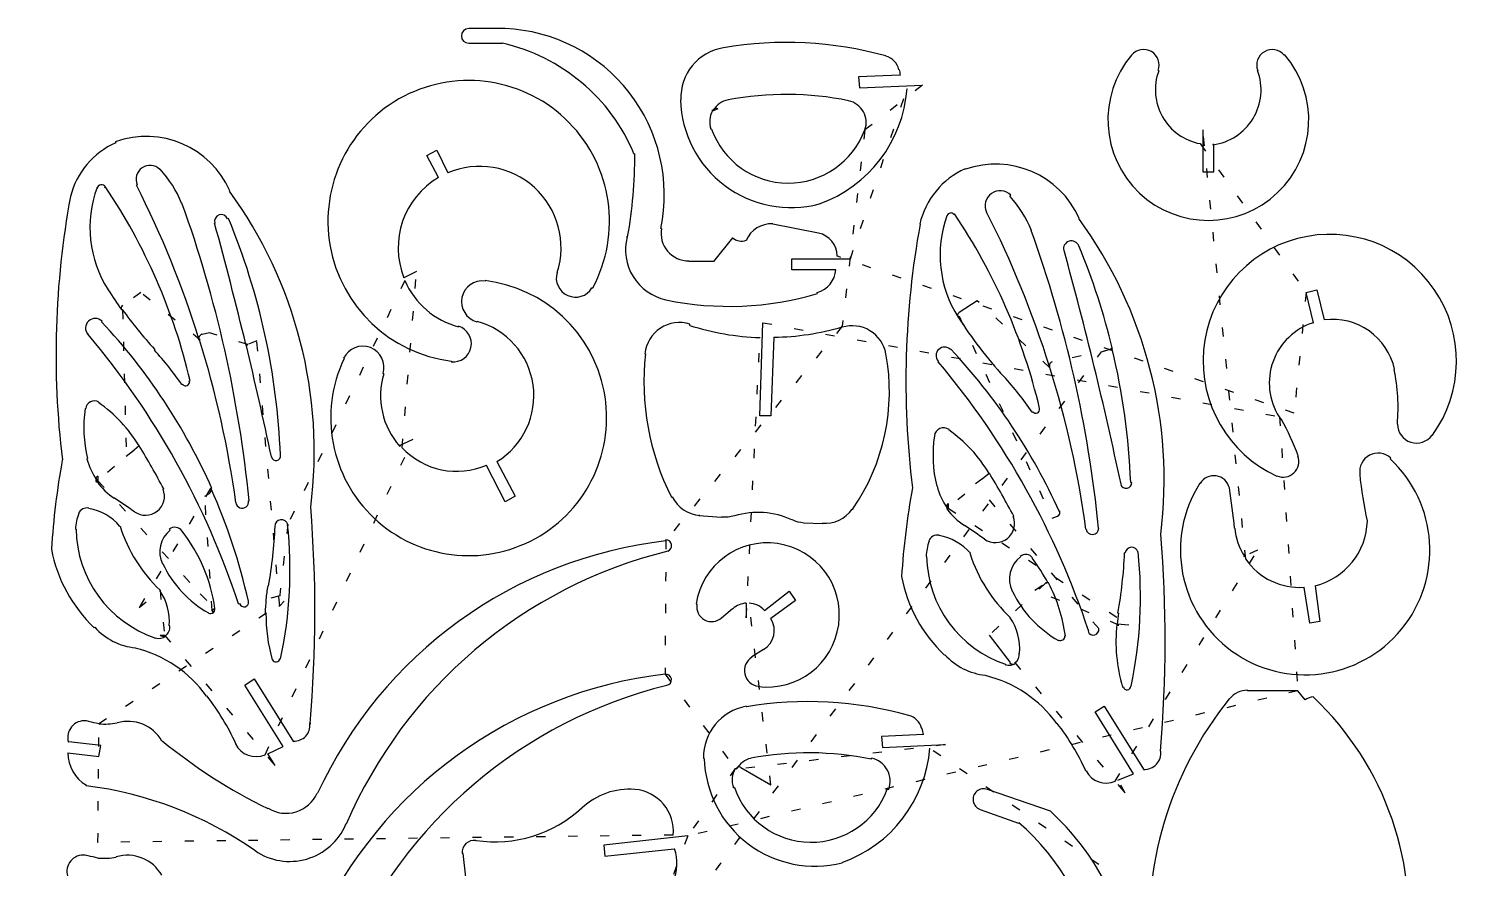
# Model space of a CAD drawing. Extents: x 0 to 16.4, y 0 to 19.3.
# Drawn here: x 0 to 15.64, y 10.12 to 19.32 of the extents above; entities that cross this region are included whole.
import ezdxf

# ---------------------------------------------------------------- set-up
doc = ezdxf.new("R2010")
doc.units = 0
doc.linetypes.add('DOT', pattern=[0.25, 0, -0.25])

msp = doc.modelspace()

# ---------------------------------------------------------------- linework, layer by layer
at = {"layer": '1', "color": 7, "linetype": 'CONTINUOUS'}
for p, q in [((5.21, 19.32, 4.45), (4.82, 19.32, 4.45)), ((5.22, 19.32, 4.45), (5.21, 19.32, 4.45)), ((4.82, 19.16, 4.45), (5.19, 19.16, 4.45)), ((5.19, 19.16, 4.45), (5.189663, 19.1585, 4.45)), ((7.61, 19.11, 4.45), (7.610073, 19.109577, 4.45)), ((9.39, 19.02, 4.45), (9.389414, 19.017772, 4.45)), ((12.08, 19.03, 4.45), (12.079552, 19.030379, 4.45)), ((13.75, 19.03, 4.45), (13.755789, 19.034952, 4.45)), ((9.54, 18.81, 4.45), (9.09, 18.79, 4.45)), ((9.09, 18.79, 4.45), (9.1, 18.67, 4.45)), ((9.53, 18.87, 4.45), (9.53592, 18.871518, 4.45)), ((9.55, 18.81, 4.45), (9.54, 18.81, 4.45)), ((12.37, 18.86, 4.45), (12.376838, 18.857481, 4.45)), ((13.46, 18.86, 4.45), (13.460549, 18.860206, 4.45)), ((9.1, 18.67, 4.45), (9.79, 18.7, 4.45)), ((7.14, 18.54, 4.45), (7.14304, 18.540109, 4.45)), ((7.66, 18.54, 4.45), (7.660388, 18.537969, 4.45)), ((8.98, 18.53, 4.45), (8.979666, 18.528397, 4.45)), ((7.49, 18.42, 4.45), (7.49, 18.43, 4.45)), ((7.49, 18.43, 4.45), (7.497751, 18.426125, 4.45)), ((7.5, 18.42, 4.45), (7.49, 18.43, 4.45)), ((7.49, 18.43, 4.45), (7.498941, 18.424717, 4.45)), ((7.48, 18.22, 4.45), (7.47331, 18.217673, 4.45)), ((12.86, 18.21, 4.45), (12.86, 17.75, 4.45)), ((0.95, 18.08, 4.45), (0.954403, 18.070094, 4.45)), ((4.36, 17.93, 4.45), (4.47, 17.99, 4.45)), ((4.47, 17.99, 4.45), (4.59, 17.74, 4.45)), ((12.98, 18.05, 4.45), (12.97, 18.05, 4.45)), ((12.97, 18.05, 4.45), (12.970283, 18.047875, 4.45)), ((12.98, 17.75, 4.45), (12.98, 18.05, 4.45)), ((4.49, 17.69, 4.45), (4.36, 17.93, 4.45)), ((6.63, 17.95, 4.45), (6.63885, 17.950073, 4.45)), ((1.44, 17.78, 4.45), (1.437703, 17.777703, 4.45)), ((4.59, 17.74, 4.45), (4.58989, 17.740258, 4.45)), ((10.26, 17.78, 4.45), (10.257669, 17.785181, 4.45)), ((12.86, 17.75, 4.45), (12.98, 17.75, 4.45)), ((0.75, 17.57, 4.45), (0.75, 17.58, 4.45)), ((0.75, 17.58, 4.45), (0.750887, 17.579672, 4.45)), ((0.84, 17.59, 4.45), (0.83, 17.58, 4.45)), ((0.83, 17.58, 4.45), (0.842426, 17.588284, 4.45)), ((1.19, 17.61, 4.45), (1.180907, 17.605389, 4.45)), ((2.2, 17.54, 4.45), (2.205097, 17.54224, 4.45)), ((0.46, 17.48, 4.45), (0.458381, 17.480298, 4.45)), ((1.68, 17.41, 4.45), (1.675045, 17.408036, 4.45)), ((10.75, 17.49, 4.45), (10.757047, 17.497047, 4.45)), ((10.75, 17.48, 4.45), (10.75, 17.49, 4.45)), ((2.19, 17.24, 4.45), (2.178166, 17.235562, 4.45)), ((10.06, 17.27, 4.45), (10.057661, 17.270845, 4.45)), ((10.14, 17.29, 4.45), (10.132985, 17.284739, 4.45)), ((10.49, 17.31, 4.45), (10.492082, 17.311056, 4.45)), ((11.5, 17.24, 4.45), (11.506916, 17.243116, 4.45)), ((2.04, 17.19, 4.45), (2.036898, 17.189147, 4.45)), ((6.93, 17.13, 4.45), (6.924043, 17.131231, 4.45)), ((8.15, 17.18, 4.45), (8.150059, 17.180857, 4.45)), ((8.65, 17.08, 4.45), (8.15, 17.18, 4.45)), ((9.76, 17.18, 4.45), (9.763986, 17.179271, 4.45)), ((10.98, 17.11, 4.45), (10.981867, 17.11074, 4.45)), ((6.56, 17.04, 4.45), (6.55, 17.04, 4.45)), ((6.55, 17.04, 4.45), (6.554458, 17.038865, 4.45)), ((7.71, 17.03, 4.45), (7.5, 16.77, 4.45)), ((7.86, 17, 4.45), (7.859396, 17.001811, 4.45)), ((11.34, 16.89, 4.45), (11.337111, 16.889278, 4.45)), ((11.5, 16.94, 4.45), (11.501558, 16.940648, 4.45)), ((7.23, 16.77, 4.45), (7.23, 16.775862, 4.45)), ((7.5, 16.77, 4.45), (7.23, 16.77, 4.45)), ((8.36, 16.68, 4.45), (8.36, 16.8, 4.45)), ((8.36, 16.8, 4.45), (9, 16.8, 4.45)), ((4.25, 16.66, 4.45), (4.11, 16.59, 4.45)), ((4.11, 16.59, 4.45), (4.111249, 16.590497, 4.45)), ((5.79, 16.65, 4.45), (5.787946, 16.650616, 4.45)), ((8.84, 16.68, 4.45), (8.36, 16.68, 4.45)), ((0.87, 16.46, 4.45), (0.870875, 16.460556, 4.45)), ((5, 16.56, 4.45), (4.999494, 16.55612, 4.45)), ((6.17, 16.48, 4.45), (6.18, 16.48, 4.45)), ((6.18, 16.48, 4.45), (6.178429, 16.480843, 4.45)), ((8.64, 16.42, 4.45), (8.637118, 16.430087, 4.45)), ((13.99, 16.43, 4.45), (14.11, 16.46, 4.45)), ((14.07, 16.1, 4.45), (13.99, 16.43, 4.45)), ((14.11, 16.46, 4.45), (14.19, 16.13, 4.45)), ((6.98, 16.35, 4.45), (6.979853, 16.349293, 4.45)), ((10.39, 16.34, 4.45), (10.19, 16.21, 4.45)), ((0.8, 16.11, 4.45), (0.805166, 16.115166, 4.45)), ((1.02, 16.24, 4.45), (1.026402, 16.244599, 4.45)), ((1.02, 16.24, 4.45), (1.03, 16.24, 4.45)), ((4.91, 16.11, 4.45), (4.911168, 16.1143, 4.45)), ((10.18, 16.16, 4.45), (10.19, 16.17, 4.45)), ((10.18, 16.16, 4.45), (10.181308, 16.160831, 4.45)), ((14.19, 16.13, 4.45), (14.189935, 16.130499, 4.45)), ((0.65, 15.97, 4.45), (0.65, 15.98, 4.45)), ((0.65, 15.98, 4.45), (0.65, 15.97, 4.45)), ((0.65, 15.97, 4.45), (0.651967, 15.971654, 4.45)), ((4.71, 16.06, 4.45), (4.708626, 16.054861, 4.45)), ((7.24, 16.08, 4.45), (7.241657, 16.085421, 4.45)), ((7.24, 16.07, 4.45), (7.24, 16.08, 4.45)), ((8.01, 15.08, 4.45), (8.04, 16.1, 4.45)), ((8.91, 16.05, 4.45), (8.91, 16.06, 4.45)), ((1.38, 15.8, 4.45), (1.37884, 15.798937, 4.45)), ((1.38, 15.81, 4.45), (1.38, 15.8, 4.45)), ((1.87, 15.91, 4.45), (1.872583, 15.910806, 4.45)), ((1.87, 15.91, 4.45), (1.88, 15.91, 4.45)), ((2.38, 15.86, 4.45), (2.381501, 15.860363, 4.45)), ((2.4, 15.86, 4.45), (2.39, 15.85, 4.45)), ((8.16, 15.94, 4.45), (8.13, 15.08, 4.45)), ((10.1, 15.81, 4.45), (10.095192, 15.805192, 4.45)), ((11.85, 15.81, 4.45), (11.86, 15.82, 4.45)), ((11.86, 15.82, 4.45), (11.86, 15.814142, 4.45)), ((11.87, 15.81, 4.45), (11.867442, 15.809385, 4.45)), ((3.45, 15.71, 4.45), (3.455074, 15.707593, 4.45)), ((4.63, 15.68, 4.45), (4.629142, 15.671846, 4.45)), ((6.75, 15.76, 4.45), (6.756545, 15.75927, 4.45)), ((9.39, 15.76, 4.45), (9.38987, 15.759975, 4.45)), ((9.96, 15.68, 4.45), (9.96, 15.67, 4.45)), ((9.96, 15.67, 4.45), (9.961967, 15.671654, 4.45)), ((3.89, 15.54, 4.45), (3.882517, 15.542278, 4.45)), ((10.68, 15.51, 4.45), (10.680773, 15.510709, 4.45)), ((11.18, 15.62, 4.45), (11.180694, 15.620217, 4.45)), ((11.18, 15.62, 4.45), (11.18, 15.61, 4.45)), ((14.96, 15.59, 4.45), (14.954461, 15.588837, 4.45)), ((1.68, 15.42, 4.45), (1.687015, 15.425261, 4.45)), ((1.76, 15.46, 4.45), (1.770016, 15.462361, 4.45)), ((0.77, 15.23, 4.45), (0.767257, 15.226137, 4.45)), ((0.62, 15.16, 4.45), (0.626128, 15.159387, 4.45)), ((8.13, 15.08, 4.45), (8.01, 15.08, 4.45)), ((10.99, 15.12, 4.45), (10.997015, 15.125261, 4.45)), ((11.07, 15.16, 4.45), (11.071946, 15.160459, 4.45)), ((9.92, 14.86, 4.45), (9.920496, 14.85995, 4.45)), ((10.08, 14.93, 4.45), (10.077257, 14.926137, 4.45)), ((14.99, 14.99, 4.45), (14.991913, 14.99, 4.45)), ((15.37, 14.87, 4.45), (15.37395, 14.867143, 4.45)), ((4.21, 14.82, 4.45), (4.06, 14.75, 4.45)), ((4.06, 14.75, 4.45), (4.07, 14.75, 4.45)), ((4.07, 14.75, 4.45), (4.06519, 14.745733, 4.45)), ((0.37, 14.6, 4.45), (0.36971, 14.600052, 4.45)), ((0.64, 14.61, 4.45), (0.64477, 14.611142, 4.45)), ((2.76, 14.65, 4.45), (2.757503, 14.649904, 4.45)), ((5.13, 14.58, 4.45), (5.33, 14.2, 4.45)), ((13.9, 14.64, 4.45), (13.904748, 14.64176, 4.45)), ((14.91, 14.61, 4.45), (14.917613, 14.618198, 4.45)), ((5.02, 14.53, 4.45), (5.016002, 14.539328, 4.45)), ((5.22, 14.14, 4.45), (5.02, 14.53, 4.45)), ((13.67, 14.42, 4.45), (13.671508, 14.423447, 4.45)), ((14.58, 14.44, 4.45), (14.577334, 14.439736, 4.45)), ((0.75, 14.36, 4.45), (0.74279, 14.355193, 4.45)), ((0.75, 14.37, 4.45), (0.750984, 14.370708, 4.45)), ((0.76, 14.37, 4.45), (0.75, 14.37, 4.45)), ((1.48, 14.28, 4.45), (1.473203, 14.277281, 4.45)), ((2, 14.28, 4.45), (1.99, 14.28, 4.45)), ((2, 14.28, 4.45), (2.008697, 14.283865, 4.45)), ((9.68, 14.29, 4.45), (9.679059, 14.290169, 4.45)), ((9.95, 14.31, 4.45), (9.945146, 14.308838, 4.45)), ((11.96, 14.33, 4.45), (11.96361, 14.330765, 4.45)), ((12.07, 14.35, 4.45), (12.083246, 14.35, 4.45)), ((12.83, 14.34, 4.45), (12.82706, 14.341866, 4.45)), ((13.15, 14.29, 4.45), (13.150278, 14.290066, 4.45)), ((0.94, 14.18, 4.45), (0.938327, 14.177469, 4.45)), ((2.41, 14.15, 4.45), (2.414478, 14.150441, 4.45)), ((3.09, 14.08, 4.45), (3.089846, 14.08002, 4.45)), ((5.33, 14.2, 4.45), (5.22, 14.14, 4.45)), ((7.04, 14.19, 4.45), (7.047976, 14.193988, 4.45)), ((0.55, 14.01, 4.45), (0.546809, 14.011418, 4.45)), ((0.66, 14.07, 4.45), (0.659341, 14.066243, 4.45)), ((1.16, 14.03, 4.45), (1.158672, 14.028208, 4.45)), ((7.35, 13.99, 4.45), (7.34, 13.99, 4.45)), ((7.34, 13.99, 4.45), (7.59, 13.97, 4.45)), ((7.59, 13.97, 4.45), (7.59035, 13.974321, 4.45)), ((7.73, 13.99, 4.45), (7.731932, 13.983833, 4.45)), ((8.36, 13.94, 4.45), (8.361938, 13.944118, 4.45)), ((9.02, 14.06, 4.45), (9.03, 14.06, 4.45)), ((9.03, 14.06, 4.45), (9.027684, 14.061589, 4.45)), ((10.06, 14.07, 4.45), (10.060984, 14.070708, 4.45)), ((10.06, 14.06, 4.45), (10.06, 14.07, 4.45)), ((10.07, 14.07, 4.45), (10.06, 14.07, 4.45)), ((10.79, 13.98, 4.45), (10.783203, 13.977281, 4.45)), ((11.21, 13.96, 4.45), (11.27, 13.98, 4.45)), ((11.29, 14.04, 4.45), (11.29, 14.03, 4.45)), ((14.66, 13.93, 4.45), (14.661597, 13.929957, 4.45)), ((0.52, 13.84, 4.45), (0.513691, 13.840344, 4.45)), ((1, 13.87, 4.45), (1.002953, 13.870941, 4.45)), ((1.55, 13.83, 4.45), (1.541876, 13.841373, 4.45)), ((2.7, 13.87, 4.45), (2.697199, 13.87, 4.45)), ((8.49, 13.91, 4.45), (8.69, 13.9, 4.45)), ((8.69, 13.9, 4.45), (8.690405, 13.905001, 4.45)), ((9.97, 13.77, 4.45), (9.97058, 13.772609, 4.45)), ((10.25, 13.88, 4.45), (10.249807, 13.879701, 4.45)), ((11.58, 13.84, 4.45), (11.580704, 13.840101, 4.45)), ((11.72, 13.85, 4.45), (11.717506, 13.849752, 4.45)), ((12.4, 13.78, 4.45), (12.398933, 13.780133, 4.45)), ((13.21, 13.85, 4.45), (13.207176, 13.84971, 4.45)), ((0.25, 13.62, 4.45), (0.249785, 13.619959, 4.45)), ((6.98, 13.71, 4.45), (6.98, 13.72, 4.45)), ((9.86, 13.71, 4.45), (9.863063, 13.708881, 4.45)), ((10.47, 13.73, 4.45), (10.468884, 13.728491, 4.45)), ((1.47, 13.46, 4.45), (1.466641, 13.458441, 4.45)), ((7, 13.6, 4.45), (7.000446, 13.598191, 4.45)), ((9.83, 13.54, 4.45), (9.835246, 13.540083, 4.45)), ((10.31, 13.57, 4.45), (10.315434, 13.574693, 4.45)), ((10.86, 13.54, 4.45), (10.863207, 13.535781, 4.45)), ((10.99, 13.52, 4.45), (10.995023, 13.523588, 4.45)), ((12.01, 13.58, 4.45), (12.002654, 13.580312, 4.45)), ((12.15, 13.59, 4.45), (12.14799, 13.589426, 4.45)), ((9.56, 13.32, 4.45), (9.559785, 13.319959, 4.45)), ((2.62, 13.22, 4.45), (2.627665, 13.218631, 4.45)), ((8.06, 12.95, 4.45), (8.33, 13.16, 4.45)), ((8.33, 13.16, 4.45), (8.4, 13.06, 4.45)), ((10.77, 13.16, 4.45), (10.78, 13.16, 4.45)), ((10.78, 13.16, 4.45), (10.774622, 13.157384, 4.45)), ((11.14, 13.25, 4.45), (11.15, 13.25, 4.45)), ((11.17, 13.25, 4.45), (11.165715, 13.247762, 4.45)), ((13.97, 13.2, 4.45), (13.969774, 13.203256, 4.45)), ((14.03, 12.81, 4.45), (13.97, 13.2, 4.45)), ((14.09, 13.22, 4.45), (14.14, 12.83, 4.45)), ((2.3, 13.02, 4.45), (2.311626, 13.023875, 4.45)), ((2.41, 13.05, 4.45), (2.407576, 13.049454, 4.45)), ((2.6, 13.07, 4.45), (2.599249, 13.070072, 4.45)), ((2.75, 13, 4.45), (2.74, 13, 4.45)), ((2.75, 13.12, 4.45), (2.75, 13.11, 4.45)), ((7.31, 13.02, 4.45), (7.319689, 13.01829, 4.45)), ((7.86, 13.03, 4.45), (7.86, 12.87, 4.45)), ((8.4, 13.06, 4.45), (8.13, 12.86, 4.45)), ((1.97, 12.92, 4.45), (1.970805, 12.921412, 4.45)), ((2.01, 12.95, 4.45), (2.02, 12.94, 4.45)), ((2.02, 12.94, 4.45), (2.017071, 12.937071, 4.45)), ((2.6, 12.92, 4.45), (2.592013, 12.92009, 4.45)), ((7.59, 12.87, 4.45), (7.71, 12.97, 4.45)), ((7.71, 12.97, 4.45), (7.712769, 12.966906, 4.45)), ((10.75, 12.87, 4.45), (10.750737, 12.870775, 4.45)), ((11.93, 12.92, 4.45), (11.936911, 12.918776, 4.45)), ((14.14, 12.83, 4.45), (14.03, 12.81, 4.45)), ((0.72, 12.76, 4.45), (0.72548, 12.764953, 4.45)), ((1.49, 12.68, 4.45), (1.5, 12.67, 4.45)), ((1.5, 12.67, 4.45), (1.495456, 12.676059, 4.45)), ((1.5, 12.67, 4.45), (1.502538, 12.666374, 4.45)), ((1.54, 12.78, 4.45), (1.54762, 12.780635, 4.45)), ((10.52, 12.68, 4.45), (10.75, 12.38, 4.45)), ((11.35, 12.67, 4.45), (11.354817, 12.670661, 4.45)), ((11.61, 12.72, 4.45), (11.603523, 12.717409, 4.45)), ((11.92, 12.8, 4.45), (11.918576, 12.800153, 4.45)), ((12.05, 12.79, 4.45), (11.92, 12.8, 4.45)), ((11.93, 12.79, 4.45), (11.94, 12.79, 4.45)), ((1.17, 12.54, 4.45), (1.169071, 12.536166, 4.45)), ((1.39, 12.65, 4.45), (1.389172, 12.647556, 4.45)), ((8.05, 12.52, 4.45), (7.92, 12.44, 4.45)), ((11.28, 12.62, 4.45), (11.28143, 12.623576, 4.45)), ((2.67, 12.41, 4.45), (2.668757, 12.409644, 4.45)), ((2.76, 12.42, 4.45), (2.753853, 12.421229, 4.45)), ((7.92, 12.44, 4.45), (7.921933, 12.436779, 4.45)), ((10.03, 12.46, 4.45), (10.03548, 12.464953, 4.45)), ((10.7, 12.36, 4.45), (10.698285, 12.355284, 4.45)), ((10.75, 12.38, 4.45), (10.744645, 12.374645, 4.45)), ((10.81, 12.37, 4.45), (10.8, 12.38, 4.45)), ((10.81, 12.37, 4.45), (10.803341, 12.379513, 4.45)), ((10.85, 12.48, 4.45), (10.85256, 12.479787, 4.45)), ((2.37, 12.13, 4.45), (2.47, 12.2, 4.45)), ((2.47, 12.2, 4.45), (2.9, 11.51, 4.45)), ((10.48, 12.24, 4.45), (10.479071, 12.236166, 4.45)), ((2.79, 11.46, 4.45), (2.37, 12.13, 4.45)), ((6.99, 12.13, 4.45), (6.990446, 12.128191, 4.45)), ((7.99, 12.12, 4.45), (7.989645, 12.11723, 4.45)), ((11.98, 12.11, 4.45), (11.990777, 12.112155, 4.45)), ((12.07, 12.12, 4.45), (12.07393, 12.119155, 4.45)), ((13.35, 12.07, 4.45), (13.35, 12.076125, 4.45)), ((13.9, 12.07, 4.45), (13.35, 12.07, 4.45)), ((13.98, 11.97, 4.45), (13.9, 12.07, 4.45)), ((1.95, 12.01, 4.45), (1.954114, 12.013195, 4.45)), ((7.86, 11.9, 4.45), (7.86095, 11.894385, 4.45)), ((11.68, 11.84, 4.45), (11.78, 11.9, 4.45)), ((11.78, 11.9, 4.45), (12.21, 11.21, 4.45)), ((13.15, 11.98, 4.45), (13.149556, 11.98036, 4.45)), ((14.07, 12, 4.45), (14.069459, 12.004873, 4.45)), ((0.63, 11.74, 4.45), (0.631193, 11.743876, 4.45)), ((12.1, 11.16, 4.45), (11.68, 11.84, 4.45)), ((0.97, 11.72, 4.45), (0.970494, 11.718312, 4.45)), ((3.08, 11.71, 4.45), (3.09, 11.71, 4.45)), ((3.09, 11.71, 4.45), (3.084287, 11.710483, 4.45)), ((9.8, 11.59, 4.45), (9.34, 11.57, 4.45)), ((9.78, 11.66, 4.45), (9.784172, 11.661061, 4.45)), ((11.26, 11.71, 4.45), (11.264114, 11.713195, 4.45)), ((0.44, 11.51, 4.45), (0.436252, 11.508898, 4.45)), ((0.79, 11.47, 4.45), (0.44, 11.51, 4.45)), ((0.77, 11.35, 4.45), (0.79, 11.47, 4.45)), ((1.46, 11.52, 4.45), (1.461897, 11.522328, 4.45)), ((2.27, 11.49, 4.45), (2.265679, 11.487839, 4.45)), ((2.62, 11.38, 4.45), (2.79, 11.46, 4.45)), ((2.9, 11.51, 4.45), (2.900505, 11.519091, 4.45)), ((9.34, 11.57, 4.45), (9.35, 11.45, 4.45)), ((9.35, 11.45, 4.45), (10.04, 11.48, 4.45)), ((0.43, 11.39, 4.45), (0.77, 11.35, 4.45)), ((2.7, 11.25, 4.45), (2.62, 11.38, 4.45)), ((7.4, 11.33, 4.45), (7.391232, 11.329843, 4.45)), ((7.91, 11.33, 4.45), (7.909667, 11.331773, 4.45)), ((9.23, 11.32, 4.45), (9.232278, 11.330932, 4.45)), ((12.4, 11.41, 4.45), (12.395916, 11.410343, 4.45)), ((7.74, 11.22, 4.45), (7.75, 11.22, 4.45)), ((7.75, 11.21, 4.45), (7.75, 11.22, 4.45)), ((7.75, 11.22, 4.45), (7.75564, 11.216777, 4.45)), ((7.8, 11.23, 4.45), (8.13, 11.04, 4.45)), ((11.58, 11.19, 4.45), (11.583852, 11.191926, 4.45)), ((11.93, 11.09, 4.45), (12.1, 11.16, 4.45)), ((12.21, 11.21, 4.45), (12.209954, 11.209171, 4.45)), ((0.63, 11.03, 4.45), (0.633413, 11.035851, 4.45)), ((3.16, 10.95, 4.45), (3.165726, 10.947373, 4.45)), ((7.73, 11.01, 4.45), (7.718645, 11.00605, 4.45)), ((9.41, 10.99, 4.45), (9.40369, 10.992329, 4.45)), ((9.42, 10.99, 4.45), (9.41, 10.99, 4.45)), ((11.19, 10.75, 4.45), (10.5, 10.99, 4.45)), ((6.06, 10.79, 4.45), (6.063095, 10.786726, 4.45)), ((2.62, 10.78, 4.45), (2.623043, 10.784868, 4.45)), ((10.42, 10.77, 4.45), (10.84, 10.62, 4.45)), ((3.48, 10.61, 4.45), (3.47, 10.61, 4.45)), ((3.47, 10.61, 4.45), (3.474974, 10.60788, 4.45)), ((7.22, 10.48, 4.45), (6.3, 10.38, 4.45)), ((10.84, 10.62, 4.45), (10.844576, 10.625325, 4.45)), ((4.9, 10.43, 4.45), (4.900302, 10.431984, 4.45)), ((6.3, 10.38, 4.45), (6.31, 10.26, 4.45)), ((6.31, 10.26, 4.45), (7.07, 10.34, 4.45)), ((7.07, 10.34, 4.45), (7.072749, 10.341023, 4.45)), ((0.62, 10.27, 4.45), (0.621075, 10.273548, 4.45)), ((0.96, 10.25, 4.45), (0.959373, 10.252196, 4.45)), ((2.48, 10.32, 4.45), (2.479597, 10.319423, 4.45)), ((4.76, 10.29, 4.45), (4.748925, 10.289077, 4.45)), ((4.79, 10.03, 4.45), (4.76, 10.29, 4.45)), ((8.91, 10.19, 4.45), (8.910627, 10.187557, 4.45))]:
    msp.add_line(p, q, dxfattribs=at)
at = {"layer": '1', "color": 7, "linetype": 'DOT'}
for p, q in [((9, 16.8, 4.45), (9.62, 18.66, 4.45)), ((9.79, 18.7, 4.45), (9.16, 18.21, 4.45)), ((9.62, 18.66, 4.45), (9.620823, 18.659938, 4.45)), ((7.55, 18.44, 4.45), (7.5, 18.42, 4.45)), ((9.16, 18.21, 4.45), (8.91, 16.06, 4.45)), ((9.16, 18.21, 4.45), (9.156798, 18.211182, 4.45)), ((13.33, 13.51, 4.45), (12.86, 18.21, 4.45)), ((12.83, 18.06, 4.45), (13.99, 16.43, 4.45)), ((13.86, 15.11, 4.45), (8.85, 16.83, 4.45)), ((8.85, 16.83, 4.45), (8.854951, 16.83, 4.45)), ((4.09, 14.73, 4.45), (4.25, 16.66, 4.45)), ((1.23, 16.43, 4.45), (1.03, 16.29, 4.45)), ((1.88, 15.91, 4.45), (1.23, 16.43, 4.45)), ((4.12, 16.56, 4.45), (2.84, 13.89, 4.45)), ((13.99, 16.43, 4.45), (13.86, 15.11, 4.45)), ((1.03, 16.29, 4.45), (1.028377, 16.291623, 4.45)), ((11.18, 15.61, 4.45), (10.39, 16.34, 4.45)), ((1.03, 16.24, 4.45), (1.07, 14.64, 4.45)), ((10.19, 16.17, 4.45), (11.21, 13.96, 4.45)), ((1.9, 15.97, 4.45), (1.899153, 15.973386, 4.45)), ((1.98, 15.99, 4.45), (1.9, 15.97, 4.45)), ((2.4, 15.86, 4.45), (1.98, 15.99, 4.45)), ((8.91, 16.06, 4.45), (6.98, 13.72, 4.45)), ((8.04, 16.1, 4.45), (13.7, 15.07, 4.45)), ((8.91, 16.06, 4.45), (8.911797, 16.053821, 4.45)), ((2.38, 15.86, 4.45), (2.4, 15.86, 4.45)), ((2.5, 15.9, 4.45), (2.4, 15.86, 4.45)), ((2.75, 13, 4.45), (2.5, 15.9, 4.45)), ((7.86, 12.87, 4.45), (8.01, 15.94, 4.45)), ((8.01, 15.94, 4.45), (8.00986, 15.936008, 4.45)), ((11.87, 15.81, 4.45), (11.21, 15.67, 4.45)), ((11.75, 15.78, 4.45), (11.85, 15.81, 4.45)), ((0, 0, 1), (11.75, 15.78, 4.45)), ((13.7, 15.07, 4.45), (13.696092, 15.067507, 4.45)), ((13.72, 15.04, 4.45), (13.7, 15.07, 4.45)), ((13.7, 15.07, 4.45), (13.9, 12.07, 4.45)), ((1.21, 14.75, 4.45), (0.76, 14.37, 4.45)), ((1.07, 14.64, 4.45), (1.21, 14.75, 4.45)), ((1.21, 14.75, 4.45), (1.212529, 14.751535, 4.45)), ((2.59, 11.37, 4.45), (4.21, 14.82, 4.45)), ((0.76, 14.42, 4.45), (0.76, 14.37, 4.45)), ((10.52, 14.45, 4.45), (10.07, 14.07, 4.45)), ((10.37, 14.34, 4.45), (10.52, 14.45, 4.45)), ((10.52, 14.45, 4.45), (10.52184, 14.45112, 4.45)), ((0.76, 14.37, 4.45), (1.88, 13.13, 4.45)), ((1.99, 14.28, 4.45), (1.21, 12.98, 4.45)), ((1.93, 14.2, 4.45), (1.98, 14.23, 4.45)), ((1.98, 14.23, 4.45), (1.978439, 14.233122, 4.45)), ((11.72, 12.75, 4.45), (10.37, 14.34, 4.45)), ((2.01, 12.95, 4.45), (1.93, 14.2, 4.45)), ((10.07, 14.12, 4.45), (10.07, 14.07, 4.45)), ((10.07, 14.07, 4.45), (12.05, 12.79, 4.45)), ((2.84, 13.89, 4.45), (2.75, 13.12, 4.45)), ((2.84, 13.89, 4.45), (2.836004, 13.889565, 4.45)), ((6.98, 13.72, 4.45), (6.97, 12.25, 4.45)), ((6.98, 13.72, 4.45), (6.98, 13.723246, 4.45)), ((11.9, 11.08, 4.45), (13.46, 13.61, 4.45)), ((13.46, 13.61, 4.45), (13.31, 13.54, 4.45)), ((13.31, 13.54, 4.45), (13.314445, 13.542769, 4.45)), ((1.21, 12.98, 4.45), (1.44, 13.17, 4.45)), ((1.44, 13.17, 4.45), (1.437876, 13.168555, 4.45)), ((1.44, 13.17, 4.45), (1.49, 12.68, 4.45)), ((11.14, 13.25, 4.45), (10.52, 12.68, 4.45)), ((11.02, 13.17, 4.45), (11.14, 13.25, 4.45)), ((11.94, 12.79, 4.45), (11.02, 13.17, 4.45)), ((11.17, 13.25, 4.45), (11.14, 13.25, 4.45)), ((0.77, 11.71, 4.45), (2.8, 13.05, 4.45)), ((1.88, 13.13, 4.45), (2.04, 12.97, 4.45)), ((2.75, 13.11, 4.45), (2.6, 13.07, 4.45)), ((2.74, 13, 4.45), (2.75, 13, 4.45)), ((2.8, 13.05, 4.45), (2.75, 13, 4.45)), ((7.89, 13.03, 4.45), (7.889896, 13.027391, 4.45)), ((8.13, 11.04, 4.45), (7.89, 13.03, 4.45)), ((2.04, 12.97, 4.45), (2.01, 12.95, 4.45)), ((2.02, 12.93, 4.45), (2.01, 12.95, 4.45)), ((2.02, 12.92, 4.45), (2.02, 12.93, 4.45)), ((2.02, 12.93, 4.45), (2.021623, 12.928377, 4.45)), ((2.04, 12.97, 4.45), (2.039029, 12.969806, 4.45)), ((1.44, 12.68, 4.45), (1.49, 12.68, 4.45)), ((1.49, 12.68, 4.45), (2.7, 11.25, 4.45)), ((10.8, 12.38, 4.45), (12.01, 10.95, 4.45)), ((6.97, 12.25, 4.45), (7.74, 11.22, 4.45)), ((13.9, 12.07, 4.45), (7.22, 10.48, 4.45)), ((0.74, 11.72, 4.45), (0.77, 11.71, 4.45)), ((0.76, 10.41, 4.45), (0.77, 11.71, 4.45)), ((0.77, 11.71, 4.45), (0.769856, 11.708348, 4.45)), ((10.04, 11.48, 4.45), (7.75, 11.21, 4.45)), ((13.74, 8.78, 4.45), (9.87, 11.44, 4.45)), ((7.74, 11.22, 4.45), (7.22, 10.48, 4.45)), ((12.01, 10.95, 4.45), (11.93, 11.09, 4.45)), ((7.06, 10.49, 4.45), (0.76, 10.41, 4.45)), ((7.22, 10.48, 4.45), (6.2, 7.75, 4.45)), ((0.73, 10.25, 4.45), (0.76, 10.24, 4.45)), ((0.76, 10.24, 4.45), (0.759856, 10.238348, 4.45))]:
    msp.add_line(p, q, dxfattribs=at)
at = {"layer": '1', "color": 7, "linetype": 'CONTINUOUS'}
for centre, radius, start, end in [((4.82, 19.24, 4.45), 0.08, 90, 270), ((5.14, 17.5, 4.45), 1.821757, 348.321216, 447.483124), ((4.74, 17.16, 4.45), 2.048463, 22.684411, 77.319617), ((7.7, 18.56, 4.45), 0.557315, 99.293309, 182.045408), ((8.3, 15.09, 4.45), 4.078358, 74.498449, 99.739446), ((12.21, 18.92, 4.45), 0.17088, 339.443955, 499.763642), ((13.62, 18.92, 4.45), 0.170294, 40.236358, 200.556045), ((9.34, 18.83, 4.45), 0.194165, 11.888658, 75.256437), ((12.92, 18.32, 4.45), 1.099864, 139.794232, 400.544397), ((8.36, 18.57, 4.45), 1.21396, 11.402494, 14.381395), ((12.94, 18.65, 4.45), 0.600167, 159.775141, 259.438989), ((12.89, 18.65, 4.45), 0.607454, 277.594643, 380.224859), ((4.82, 17.21, 4.45), 1.541752, 331.774666, 622.921078), ((8.17, 18.77, 4.45), 1.454991, 289.680313, 355.661733), ((8.35, 18.57, 4.45), 1.210372, 181.420266, 284.839939), ((7.71, 18.3, 4.45), 0.245153, 101.768289, 149.420773), ((8.3, 15.19, 4.45), 3.408519, 78.492269, 100.815732), ((8.93, 18.29, 4.45), 0.243516, 340.820992, 438.231711), ((7.71, 18.3, 4.45), 0.250599, 151.38954, 199.179008), ((7.53, 18.41, 4.45), 0.036056, 56.309932, 153.434949), ((1.29, 17.14, 4.45), 0.9996, 23.728391, 109.885165), ((8.32, 18.52, 4.45), 0.891964, 199.653824, 339.743538), ((1.31, 17.27, 4.45), 0.875557, 113.962489, 166.12247), ((1.81, 17.91, 4.45), 4.829016, 349.620868, 360.475473), ((10.59, 16.83, 4.45), 1.005684, 24.25392, 109.155612), ((1.33, 17.67, 4.45), 0.152315, 45, 203.198591), ((0.57, 16.97, 4.45), 1.188697, 21.623196, 42.954592), ((4.94, 16.92, 4.45), 0.891852, 120.302681, 201.682292), ((4.94, 16.92, 4.45), 0.891852, 342.377703, 473.114208), ((10.62, 16.98, 4.45), 0.88295, 114.227745, 166.908107), ((1.94, 17.14, 4.45), 1.267793, 159.708232, 212.436531), ((0.8, 17.56, 4.45), 0.05099, 33.690068, 168.690068), ((-4.52, 13.98, 4.45), 6.462329, 13.260859, 33.960561), ((-8.63, 12.63, 4.45), 11.000382, 17.34781, 26.890856), ((-1.71, 14.69, 4.45), 4.83845, 352.757484, 396.088317), ((10.64, 17.38, 4.45), 0.165529, 45, 205.016893), ((9.87, 15.75, 4.45), 9.569352, 169.582672, 186.902221), ((-11.09, 12.82, 4.45), 13.569856, 5.626539, 19.770273), ((9.87, 16.67, 4.45), 1.196035, 21.623196, 42.628158), ((2.11, 17.21, 4.45), 0.072801, 20.556045, 195.945396), ((-4.76, 14.36, 4.45), 7.523091, 2.20845, 22.508554), ((11.25, 16.84, 4.45), 1.267793, 160.132955, 212.436531), ((10.1, 17.26, 4.45), 0.041231, 36.869898, 165.963757), ((4.79, 13.68, 4.45), 6.454037, 13.260859, 34.010152), ((0.67, 12.33, 4.45), 11.012911, 17.381957, 26.890856), ((7.6, 14.38, 4.45), 4.83628, 352.874984, 396.253838), ((-39.88, 5.66, 4.45), 43.473528, 13.569551, 15.378793), ((7.23, 17.08, 4.45), 0.304138, 170.537678, 270), ((8.13, 16.89, 4.45), 0.291548, 86.054814, 157.833654), ((8.6, 16.83, 4.45), 0.254951, 0, 78.690068), ((19.17, 15.46, 4.45), 9.561851, 169.641581, 187.028396), ((-1.78, 12.51, 4.45), 13.563834, 5.668569, 19.824313), ((14.25, 15.68, 4.45), 1.387083, 324.125009, 605.282559), ((7.1, 16.9, 4.45), 0.562939, 165.718904, 257.691984), ((7.81, 17.15, 4.45), 0.156205, 230.194429, 288.434949), ((11.42, 16.91, 4.45), 0.08544, 20.556045, 194.036243), ((-30.62, 5.31, 4.45), 43.528588, 11.960523, 15.428287), ((4.55, 14.05, 4.45), 7.528612, 13.519414, 22.578877), ((5.99, 16.59, 4.45), 0.21095, 163.300756, 328.570434), ((8.56, 16.7, 4.45), 0.280713, 285.945396, 355.914383), ((4.82, 18.97, 4.45), 4.678985, 212.433634, 215.694262), ((4.82, 15.06, 4.45), 1.510761, 154.617879, 443.157227), ((4.94, 16.92, 4.45), 0.895545, 203.702646, 255.027124), ((4.97, 16.33, 4.45), 0.228035, 82.568592, 254.744881), ((7.67, 19.67, 4.45), 3.391666, 258.25928, 286.618341), ((1.06, 16.26, 4.45), 0.044721, 135, 206.565051), ((0.73, 16.04, 4.45), 0.106301, 45, 221.185925), ((-4.03, 11.6, 4.45), 6.608252, 23.962489, 43.037743), ((4.82, 18.97, 4.45), 4.671103, 215.694262, 222.570727), ((4.69, 15.3, 4.45), 0.843801, 301.429566, 434.804751), ((10.21, 16.18, 4.45), 0.036056, 123.690068, 213.690068), ((14.13, 18.67, 4.45), 4.678472, 212.433634, 222.487878), ((14.28, 15.44, 4.45), 0.696348, 12.439562, 97.431408), ((-6.2, 10.21, 4.45), 8.952435, 18.293278, 40.059671), ((1.91, 15.93, 4.45), 0.044721, 104.036243, 206.565051), ((4.65, 15.87, 4.45), 0.199249, 263.990994, 432.474432), ((7.13, 15.72, 4.45), 0.382099, 73.009177, 173.990994), ((8.11, 18.79, 4.45), 2.855749, 252.262972, 267.990446), ((8.11, 18.81, 4.45), 2.870436, 270.998083, 286.220194), ((9.02, 15.69, 4.45), 0.376431, 10.713123, 106.990823), ((14.28, 15.44, 4.45), 0.692604, 107.650124, 212.535067), ((-1.15, 13.48, 4.45), 3.431108, 34.43112, 42.5207), ((-8.64, 12.63, 4.45), 11.012634, 7.828432, 17.332293), ((2.39, 15.86, 4.45), 0.01, 180, 270), ((-40.09, 5.6, 4.45), 43.693288, 11.927154, 13.581424), ((3.66, 15.61, 4.45), 0.232594, 343.072487, 514.536655), ((10.03, 15.74, 4.45), 0.092195, 45, 220.601295), ((5.28, 11.3, 4.45), 6.600947, 24.429588, 43.096982), ((11.86, 15.8, 4.45), 0.014142, 45, 90), ((4.55, 14.05, 4.45), 7.525982, 2.284524, 13.519414), ((9.53, 15.45, 4.45), 2.790645, 173.637189, 206.84051), ((7.15, 15.35, 4.45), 2.277213, 325.543246, 370.372359), ((3.11, 9.91, 4.45), 8.952435, 18.293278, 40.059671), ((11.22, 15.63, 4.45), 0.041231, 104.036243, 194.036243), ((4.69, 15.3, 4.45), 0.835225, 163.300756, 221.576129), ((8.15, 13.19, 4.45), 3.43373, 34.199144, 42.5207), ((0.68, 12.33, 4.45), 11.004095, 7.887107, 17.397513), ((12.96, 15.17, 4.45), 2.037965, 354.932838, 371.859779), ((1.72, 15.45, 4.45), 0.041231, 216.869898, 374.036243), ((0.72, 15.15, 4.45), 0.09434, 57.994617, 174.289407), ((-0.16, 13.92, 4.45), 1.601811, 31.209133, 54.628156), ((2.06, 14.95, 4.45), 1.455232, 171.702855, 193.465208), ((11.03, 15.15, 4.45), 0.041231, 216.869898, 374.036243), ((11.31, 13.68, 4.45), 2.767255, 20.337545, 29.436704), ((11.37, 14.65, 4.45), 1.465128, 171.759288, 193.465208), ((10.02, 14.85, 4.45), 0.1, 53.130102, 174.289407), ((9.15, 13.62, 4.45), 1.601811, 31.209133, 54.628156), ((15.2, 14.99, 4.45), 0.208087, 180, 324.782407), ((-6.65, 9.98, 4.45), 9.197114, 27.8746, 31.252317), ((4.69, 15.3, 4.45), 0.827587, 223.531199, 293.198591), ((9.07, 13.04, 4.45), 8.83905, 169.834305, 176.237667), ((1.32, 14.78, 4.45), 0.700928, 194.036243, 215.727398), ((2.71, 14.64, 4.45), 0.05099, 191.309932, 371.309932), ((13.98, 13.61, 4.45), 1.365613, 147.59333, 407.077175), ((13.74, 14.58, 4.45), 0.17088, 246.370622, 380.556045), ((14.78, 14.47, 4.45), 0.202237, 47.121096, 188.530766), ((0.78, 14.38, 4.45), 0.044721, 116.565051, 213.690068), ((2.67, 9.67, 4.45), 9.192959, 27.958834, 31.337954), ((12.98, 14.25, 4.45), 0.174929, 13.24052, 149.036243), ((18.72, 14.85, 4.45), 4.162932, 185.655778, 192.767663), ((1.33, 14.77, 4.45), 0.710282, 215.256359, 236.534621), ((1.28, 14.2, 4.45), 0.208087, 234.782407, 381.801409), ((1.96, 14.27, 4.45), 0.041231, 296.565051, 374.036243), ((-4.03, 11.6, 4.45), 6.598735, 12.688851, 23.962489), ((18.38, 12.73, 4.45), 8.839712, 169.834305, 176.172991), ((10.63, 14.48, 4.45), 0.700928, 194.036243, 215.727398), ((12.02, 14.35, 4.45), 0.063246, 198.434949, 360), ((4.94, 13, 4.45), 8.310728, 5.868319, 8.929617), ((-1.39, 10.59, 4.45), 4.279836, 53.451234, 57.015418), ((2.34, 14.14, 4.45), 0.070711, 188.130102, 368.130102), ((-11.33, 12.93, 4.45), 14.465784, 355.164023, 364.559708), ((7.38, 14.36, 4.45), 0.371214, 206.565051, 265.364537), ((10.09, 14.09, 4.45), 0.036056, 123.690068, 213.690068), ((1.07, 13.81, 4.45), 0.557136, 158.962489, 176.87787), ((0.64, 13.97, 4.45), 0.10198, 78.690068, 156.037511), ((0.56, 13.5, 4.45), 0.574891, 40.060784, 80.049373), ((2.77, 13.87, 4.45), 0.072801, 15.945396, 180), ((7.62, 14.34, 4.45), 0.366879, 265.364537, 287.447188), ((7.99, 13.16, 4.45), 0.863308, 64.622256, 107.393322), ((8.52, 14.28, 4.45), 0.371214, 244.798876, 265.364537), ((8.72, 14.27, 4.45), 0.366197, 265.364537, 325.00798), ((10.63, 14.47, 4.45), 0.70214, 215.727398, 237.215719), ((10.59, 13.9, 4.45), 0.208087, 234.782407, 381.801409), ((11.25, 14.02, 4.45), 0.044721, 296.565051, 386.565051), ((13.91, 13.95, 4.45), 0.751864, 283.851419, 358.472475), ((1.8, 13.86, 4.45), 1.280156, 180.895174, 251.281411), ((2.6, 14.38, 4.45), 1.676216, 197.679681, 226.208592), ((1.75, 13.59, 4.45), 0.31241, 129.805571, 204.904769), ((1.6, 13.76, 4.45), 0.1, 36.869898, 125.537678), ((0.29, 12.73, 4.45), 1.76638, 7.808992, 38.102572), ((-2.25, 14.09, 4.45), 4.954886, 349.871256, 357.455196), ((-1.75, 13.39, 4.45), 4.613133, 347.86187, 366.216857), ((9.95, 13.68, 4.45), 0.094868, 77.471192, 161.565051), ((9.87, 13.19, 4.45), 0.588558, 40.815084, 80.217593), ((7.92, 10.28, 4.45), 4.288228, 53.530766, 57.088158), ((11.65, 13.85, 4.45), 0.07, 188.130102, 360), ((-2.01, 12.62, 4.45), 14.456614, 355.200164, 364.602366), ((13.92, 13.92, 4.45), 0.713442, 185.630683, 211.920876), ((1.82, 13.92, 4.45), 1.598624, 190.817834, 226.52077), ((7.52, 8.95, 4.45), 4.790532, 96.47227, 155.358338), ((6.98, 13.66, 4.45), 0.063246, 288.434949, 450), ((8.09, 12.9, 4.45), 0.789177, 262.69424, 531.253838), ((10.38, 13.52, 4.45), 0.550364, 159.928474, 177.917435), ((12.08, 13.57, 4.45), 0.070711, 15.945396, 171.869898), ((2.58, 13.99, 4.45), 1.230041, 205.523425, 240.312818), ((8.24, 8.57, 4.45), 5.178726, 103.848477, 156.801409), ((11.1, 13.56, 4.45), 1.264911, 180.902221, 251.565051), ((11.91, 14.09, 4.45), 1.682379, 198.004162, 226.444126), ((11.05, 13.29, 4.45), 0.308707, 127.234834, 204.904769), ((10.92, 13.47, 4.45), 0.092195, 35.537678, 130.601295), ((9.6, 12.43, 4.45), 1.766409, 27.57775, 38.102572), ((7.06, 13.79, 4.45), 4.9471, 349.871256, 357.570727), ((7.56, 13.09, 4.45), 4.617153, 347.86187, 366.216857), ((13.92, 13.92, 4.45), 0.718471, 214.796026, 273.972496), ((11.13, 13.62, 4.45), 1.598624, 190.817834, 226.52077), ((0.94, 12.83, 4.45), 0.60208, 355.236358, 394.215702), ((4.38, 12.9, 4.45), 1.788854, 169.695154, 174.544478), ((11.89, 13.7, 4.45), 1.240363, 205.942295, 240.541595), ((11.16, 13.24, 4.45), 0.014142, 45, 135), ((9.6, 12.43, 4.45), 1.771243, 7.808992, 27.57775), ((2.36, 13.04, 4.45), 0.05099, 198.434949, 371.309932), ((4.38, 12.9, 4.45), 1.7881, 174.544478, 179.356254), ((7.48, 12.99, 4.45), 0.162788, 169.99202, 312.510447), ((7.88, 12.78, 4.45), 0.250799, 94.573921, 131.82017), ((7.88, 12.78, 4.45), 0.247588, 43.363423, 87.70939), ((1.99, 12.96, 4.45), 0.044721, 243.434949, 315), ((2.01, 12.93, 4.45), 0.01, 0, 45), ((1.99, 12.96, 4.45), 0.05, 306.869898, 371.309932), ((4.38, 12.9, 4.45), 1.780112, 179.356254, 195.98964), ((7.92, 12.73, 4.45), 0.246982, 301.75948, 391.75948), ((10.25, 12.53, 4.45), 0.604649, 355.236358, 394.215702), ((13.68, 12.61, 4.45), 1.770226, 169.95467, 173.838522), ((1.24, 13.23, 4.45), 0.693542, 222.10873, 264.207204), ((1.43, 12.77, 4.45), 0.126491, 251.565051, 304.99202), ((1.47, 12.71, 4.45), 0.042426, 225, 306.869898), ((1.42, 12.77, 4.45), 0.128062, 308.659808, 364.763642), ((11.3, 12.67, 4.45), 0.05, 248.198591, 360), ((11.66, 12.74, 4.45), 0.060828, 201.801409, 369.462322), ((13.69, 12.61, 4.45), 1.7816, 173.873067, 196.298796), ((11.93, 12.8, 4.45), 0.01, 180, 270), ((0.85, 11.22, 4.45), 1.354289, 35.68522, 76.373005), ((2.71, 12.43, 4.45), 0.044721, 206.565051, 348.690068), ((8.01, 12.29, 4.45), 0.171172, 120.963757, 263.290163), ((10.55, 12.93, 4.45), 0.693542, 222.10873, 264.207204), ((10.74, 12.47, 4.45), 0.122066, 250.016893, 304.99202), ((10.78, 12.41, 4.45), 0.05, 225, 306.869898), ((10.74, 12.47, 4.45), 0.110454, 304.99202, 365.194429), ((7.52, 7.48, 4.45), 4.801604, 96.577385, 155.516545), ((6.98, 12.19, 4.45), 0.060828, 279.462322, 459.462322), ((10.16, 10.92, 4.45), 1.354289, 35.68522, 76.373005), ((8.23, 7.1, 4.45), 5.178726, 103.848477, 156.801409), ((12.03, 12.12, 4.45), 0.04, 191.309932, 360), ((13.35, 11.82, 4.45), 0.256125, 90, 141.340192), ((-0.11, 10.41, 4.45), 2.61358, 24.407669, 37.836453), ((7.96, 11.34, 4.45), 0.568859, 100.124672, 181.02303), ((8.54, 7.88, 4.45), 4.071413, 74.32523, 99.600941), ((16.21, 9.5, 4.45), 3.939353, 140.976702, 185.681649), ((14.09, 11.82, 4.45), 0.186011, 96.340192, 126.253838), ((11.77, 9.57, 4.45), 3.345878, 351.579304, 406.574329), ((0.61, 11.56, 4.45), 0.181108, 83.659808, 196.38954), ((0.83, 12.39, 4.45), 0.676018, 252.897271, 262.349349), ((1.09, 11.31, 4.45), 0.425441, 29.577839, 106.313852), ((9.59, 11.61, 4.45), 0.196469, 14.743563, 75.256437), ((0.83, 12.4, 4.45), 0.694262, 265.030259, 281.633634), ((2.91, 11.69, 4.45), 0.171172, 266.82017, 366.709837), ((8.6, 11.36, 4.45), 1.221843, 10.850105, 14.264512), ((9.2, 10.11, 4.45), 2.61358, 24.407669, 37.836453), ((5.29, 16.22, 4.45), 6.059909, 230.823629, 243.857788), ((2.49, 11.6, 4.45), 0.250799, 206.565051, 293.498566), ((8.42, 11.56, 4.45), 1.454991, 289.680313, 355.269061), ((0.84, 11.39, 4.45), 0.41, 180, 239.743563), ((8.61, 11.36, 4.45), 1.210372, 181.420266, 284.381395), ((7.96, 11.1, 4.45), 0.235372, 102.264774, 150.255119), ((8.54, 7.98, 4.45), 3.410528, 78.327649, 100.650632), ((9.18, 11.08, 4.45), 0.25632, 339.443955, 438.231711), ((12.22, 11.39, 4.45), 0.181108, 266.82017, 366.340192), ((7.96, 11.09, 4.45), 0.255539, 149.420773, 199.179008), ((7.78, 11.2, 4.45), 0.036056, 56.309932, 146.309932), ((11.8, 11.3, 4.45), 0.241661, 206.565051, 294.443955), ((0.12, 6.94, 4.45), 4.121674, 55.076297, 82.892226), ((2.82, 11.1, 4.45), 0.371618, 237.994617, 336.194056), ((6.58, 10.24, 4.45), 0.752396, 85.426079, 133.393997), ((6.6, 10.53, 4.45), 0.461736, 355.030259, 445.030259), ((8.57, 11.3, 4.45), 0.888651, 199.046624, 339.743538), ((10.46, 10.88, 4.45), 0.117047, 70.016893, 250.016893), ((5.11, 11.81, 4.45), 1.393879, 261.347458, 312.964966), ((9.32, 8.69, 4.45), 2.782175, 355.458965, 407.76787), ((2.86, 10.87, 4.45), 0.668506, 235.359052, 336.914866), ((9.19, 8.7, 4.45), 2.538602, 8.608886, 49.32506), ((4.88, 10.3, 4.45), 0.131529, 81.253838, 184.763642), ((6.64, 10.18, 4.45), 0.461736, 287.650124, 380.409883), ((0.6, 10.09, 4.45), 0.181108, 83.659808, 196.38954), ((0.82, 10.93, 4.45), 0.68593, 253.141601, 262.460555), ((0.82, 10.93, 4.45), 0.694262, 265.030259, 281.633634), ((1.08, 9.83, 4.45), 0.43909, 30.068583, 105.945396)]:
    msp.add_arc(centre, radius, start, end, dxfattribs=at)

doc.saveas('drawing.dxf')
